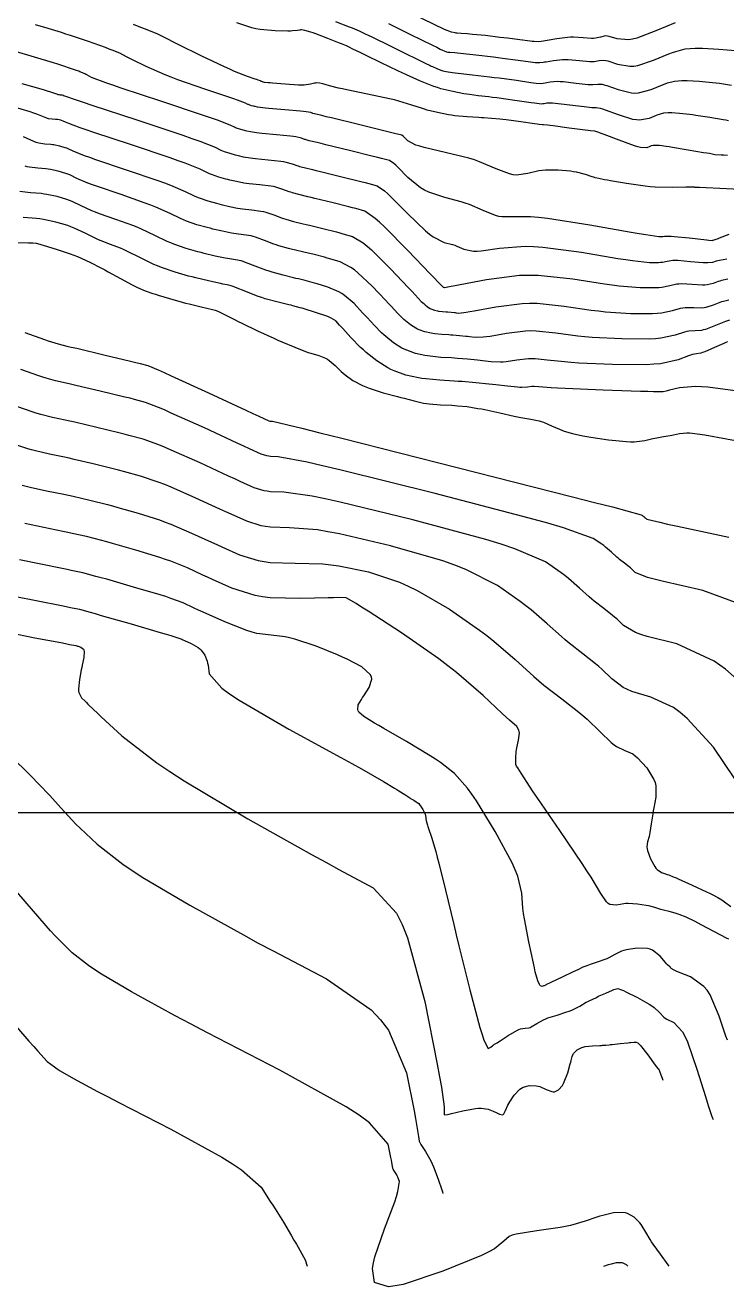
# Model space of a CAD drawing. Header units: metres. Extents: x 837117 to 838479, y 1189012 to 1191015.
# Drawn here: x 837543.1 to 837605, y 1189012.1 to 1189123.3 of the extents above; entities that cross this region are included whole.
import ezdxf

# ---------------------------------------------------------------- set-up
doc = ezdxf.new("R2010")
doc.units = ezdxf.units.M
doc.header["$LTSCALE"] = 0.3
for name, color, linetype in [('COTAS 10', 1, 'Continuous'), ('COTAS INT', 252, 'Continuous'), ('MARCO IMP', 130, 'Continuous')]:
    doc.layers.add(name, color=color, linetype=linetype)

msp = doc.modelspace()

# ---------------------------------------------------------------- linework, layer by layer
at = {"layer": 'COTAS 10'}
for points in [[(837605.16, 1189114.92), (837604.93, 1189114.96), (837604.67, 1189115), (837603.51, 1189115.2), (837602.28, 1189115.4), (837601.98, 1189115.44), (837601.7, 1189115.48), (837600.82, 1189115.57), (837600.14, 1189115.61), (837599.98, 1189115.61), (837599.84, 1189115.61), (837599.43, 1189115.58), (837599.04, 1189115.48), (837598.91, 1189115.43), (837598.76, 1189115.38), (837598.14, 1189115.12), (837597.3, 1189114.98), (837597.02, 1189115), (837596.72, 1189115.04), (837595.44, 1189115.43), (837594.29, 1189115.87), (837594.05, 1189115.95), (837593.86, 1189116.01), (837593.48, 1189116.07), (837593.09, 1189116.07), (837592.88, 1189116.08), (837592.64, 1189116.11), (837591.4, 1189116.26), (837590.13, 1189116.42), (837589.86, 1189116.44), (837589.63, 1189116.46), (837589.11, 1189116.46), (837588.87, 1189116.41), (837588.82, 1189116.4), (837588.77, 1189116.4), (837588.66, 1189116.38), (837588.25, 1189116.43), (837588.02, 1189116.46), (837587.73, 1189116.5), (837586.28, 1189116.71), (837584.7, 1189116.93), (837584.33, 1189116.98), (837584, 1189117.02), (837583.07, 1189117.13), (837582.29, 1189117.24), (837582.05, 1189117.27), (837581.8, 1189117.31), (837580.83, 1189117.49), (837579.77, 1189117.75), (837579.46, 1189117.85), (837579.15, 1189117.95), (837577.98, 1189118.41), (837576.72, 1189118.98), (837576.35, 1189119.16), (837575.96, 1189119.33), (837574.49, 1189120.04), (837573.18, 1189120.68), (837572.89, 1189120.82), (837572.64, 1189120.95), (837572.01, 1189121.25), (837571.68, 1189121.42), (837571.61, 1189121.45), (837571.56, 1189121.47), (837571.45, 1189121.52), (837571.01, 1189121.7), (837570.82, 1189121.78), (837569.8, 1189122.18), (837568.73, 1189122.6), (837568.49, 1189122.68), (837568.29, 1189122.75), (837567.77, 1189122.89), (837567.47, 1189122.93), (837567.39, 1189122.93), (837567.32, 1189122.92), (837567.1, 1189122.88), (837566.68, 1189122.84), (837566.48, 1189122.83), (837566.25, 1189122.83), (837565.14, 1189122.84), (837563.81, 1189122.97), (837563.44, 1189123.04), (837563.07, 1189123.12), (837561.75, 1189123.57)], [(837605.09, 1189100.94), (837604.53, 1189100.82), (837604.39, 1189100.78), (837604.25, 1189100.74), (837603.8, 1189100.57), (837603.27, 1189100.45), (837603.07, 1189100.43), (837602.86, 1189100.42), (837601.94, 1189100.48), (837601, 1189100.53), (837600.78, 1189100.52), (837600.58, 1189100.5), (837599.98, 1189100.36), (837599.28, 1189100.21), (837599.01, 1189100.19), (837598.71, 1189100.17), (837597.36, 1189100.18), (837595.5, 1189100.33), (837594.88, 1189100.41), (837594.21, 1189100.5), (837591.41, 1189100.94), (837588.36, 1189101.27), (837587.53, 1189101.28), (837586.71, 1189101.26), (837583.8, 1189100.9), (837581.48, 1189100.44), (837581.04, 1189100.36), (837580.68, 1189100.29), (837580.09, 1189100.19), (837580.06, 1189100.2), (837580.04, 1189100.21), (837580, 1189100.22), (837579.5, 1189100.72), (837579.19, 1189101.04), (837578.81, 1189101.43), (837576.85, 1189103.48), (837574.79, 1189105.56), (837574.35, 1189105.97), (837573.97, 1189106.31), (837573.05, 1189106.95), (837572.26, 1189107.17), (837571.97, 1189107.25), (837571.63, 1189107.33), (837570.14, 1189107.71), (837568.65, 1189108.07), (837568.32, 1189108.15), (837568.02, 1189108.22), (837567.23, 1189108.41), (837566.67, 1189108.56), (837566.52, 1189108.61), (837566.37, 1189108.66), (837565.83, 1189108.87), (837565.2, 1189109.07), (837564.98, 1189109.11), (837564.76, 1189109.16), (837563.8, 1189109.27), (837562.84, 1189109.37), (837562.61, 1189109.4), (837562.39, 1189109.43), (837561.72, 1189109.55), (837561.13, 1189109.69), (837560.96, 1189109.73), (837560.79, 1189109.78), (837560.17, 1189109.95), (837559.53, 1189110.17), (837559.35, 1189110.25), (837559.17, 1189110.32), (837558.52, 1189110.64), (837557.19, 1189111.18), (837556.59, 1189111.4), (837555.88, 1189111.65), (837552.46, 1189112.8), (837549.13, 1189113.9), (837548.47, 1189114.13), (837547.93, 1189114.31), (837546.92, 1189114.69), (837546.65, 1189114.81), (837546.58, 1189114.84), (837546.5, 1189114.87), (837546.22, 1189114.96), (837545.93, 1189115.02), (837545.84, 1189115.03), (837545.76, 1189115.04), (837545.45, 1189115.06), (837545.14, 1189115.1), (837545.06, 1189115.12), (837544.98, 1189115.15), (837544.7, 1189115.27), (837544.11, 1189115.5), (837543.83, 1189115.59), (837543.51, 1189115.7), (837541.92, 1189116.18)], [(837542.34, 1189104.19), (837543.38, 1189104.16), (837543.58, 1189104.16), (837543.75, 1189104.15), (837544.06, 1189104.12), (837544.38, 1189104.03), (837544.55, 1189103.98), (837544.76, 1189103.92), (837545.82, 1189103.6), (837547.06, 1189103.19), (837547.38, 1189103.06), (837547.7, 1189102.94), (837548.77, 1189102.45), (837549.8, 1189101.91), (837550.1, 1189101.76), (837550.4, 1189101.6), (837551.5, 1189101), (837552.51, 1189100.46), (837552.76, 1189100.33), (837552.98, 1189100.22), (837553.67, 1189099.93), (837554.35, 1189099.69), (837554.57, 1189099.61), (837554.82, 1189099.53), (837555.82, 1189099.23), (837556.93, 1189098.92), (837557.23, 1189098.84), (837557.54, 1189098.77), (837558.62, 1189098.52), (837559.61, 1189098.27), (837559.85, 1189098.2), (837560.08, 1189098.11), (837560.8, 1189097.78), (837561.61, 1189097.36), (837561.89, 1189097.21), (837562.21, 1189097.06), (837563.57, 1189096.4), (837565.02, 1189095.73), (837565.39, 1189095.57), (837565.74, 1189095.41), (837566.87, 1189094.94), (837567.83, 1189094.57), (837568.06, 1189094.49), (837568.29, 1189094.41), (837568.99, 1189094.2), (837569.59, 1189093.98), (837569.75, 1189093.89), (837569.9, 1189093.78), (837570.43, 1189093.32), (837570.98, 1189092.8), (837571.15, 1189092.66), (837571.32, 1189092.52), (837572.01, 1189092.02), (837572.86, 1189091.56), (837573.14, 1189091.44), (837573.44, 1189091.32), (837574.68, 1189090.93), (837575.94, 1189090.6), (837576.24, 1189090.52), (837576.53, 1189090.44), (837577.42, 1189090.2), (837578.24, 1189090.02), (837578.49, 1189089.98), (837578.74, 1189089.95), (837579.73, 1189089.87), (837580.73, 1189089.82), (837580.99, 1189089.8), (837581.24, 1189089.78), (837582.1, 1189089.7), (837583.04, 1189089.55), (837583.34, 1189089.5), (837583.66, 1189089.44), (837584.96, 1189089.15), (837586.24, 1189088.86), (837586.54, 1189088.79), (837586.83, 1189088.74), (837587.7, 1189088.6), (837588.43, 1189088.45), (837588.62, 1189088.39), (837588.82, 1189088.33), (837589.53, 1189088.02), (837590.24, 1189087.71), (837590.44, 1189087.63), (837590.64, 1189087.55), (837591.37, 1189087.32), (837592.31, 1189087.12), (837592.64, 1189087.06), (837593, 1189087), (837594.57, 1189086.77), (837596.14, 1189086.62), (837596.5, 1189086.6), (837596.83, 1189086.6), (837597.77, 1189086.71), (837598.47, 1189086.88), (837598.65, 1189086.92), (837598.83, 1189086.96), (837599.43, 1189087.06), (837599.99, 1189087.16), (837600.15, 1189087.19), (837600.3, 1189087.22), (837600.82, 1189087.33), (837601.48, 1189087.39), (837601.71, 1189087.38), (837601.96, 1189087.36), (837603.06, 1189087.22), (837604.98, 1189086.86), (837605.76, 1189086.71)], [(837542.81, 1189082.78), (837543.16, 1189082.68), (837543.53, 1189082.59), (837544.97, 1189082.27), (837546.48, 1189081.97), (837546.9, 1189081.88), (837547.31, 1189081.79), (837548.79, 1189081.45), (837550.33, 1189081.06), (837550.79, 1189080.94), (837551.26, 1189080.81), (837553.06, 1189080.31), (837554.92, 1189079.71), (837555.43, 1189079.52), (837555.94, 1189079.33), (837557.77, 1189078.55), (837559.52, 1189077.75), (837559.98, 1189077.54), (837560.43, 1189077.34), (837561.98, 1189076.64), (837563.64, 1189076.12), (837564.16, 1189076.03), (837564.71, 1189075.96), (837566.91, 1189075.9), (837569.34, 1189075.83), (837570.04, 1189075.75), (837570.75, 1189075.66), (837573.38, 1189075.13), (837576.11, 1189074.21), (837576.88, 1189073.87), (837577.66, 1189073.49), (837580.52, 1189071.82), (837583.18, 1189069.98), (837583.83, 1189069.5), (837584.44, 1189069.02), (837586.33, 1189067.39), (837587.96, 1189065.9), (837588.41, 1189065.51), (837588.85, 1189065.14), (837590.45, 1189063.91), (837591.93, 1189062.76), (837592.31, 1189062.44), (837592.67, 1189062.12), (837593.83, 1189061), (837594.8, 1189060.06), (837595.05, 1189059.87), (837595.28, 1189059.71), (837596.01, 1189059.38), (837596.71, 1189059.06), (837596.91, 1189058.91), (837597.12, 1189058.73), (837597.93, 1189057.85), (837598.57, 1189056.81), (837598.67, 1189056.53), (837598.75, 1189056.25), (837598.74, 1189055.25), (837598.55, 1189054.3), (837598.51, 1189054.04), (837598.46, 1189053.79), (837598.33, 1189052.9), (837598.21, 1189052.13), (837598.18, 1189051.95), (837598.14, 1189051.78), (837598, 1189051.32), (837597.95, 1189050.86), (837597.97, 1189050.7), (837598.01, 1189050.53), (837598.28, 1189049.81), (837598.65, 1189049.13), (837598.75, 1189048.99), (837598.86, 1189048.86), (837599.25, 1189048.59), (837599.59, 1189048.48), (837599.66, 1189048.45), (837599.73, 1189048.43), (837599.89, 1189048.39), (837600.27, 1189048.23), (837600.47, 1189048.15), (837600.71, 1189048.04), (837601.94, 1189047.48), (837603.2, 1189046.9), (837603.47, 1189046.77), (837603.7, 1189046.66), (837604.21, 1189046.41), (837604.56, 1189046.2), (837604.68, 1189046.11), (837604.81, 1189046.02), (837605.37, 1189045.59)], [(837542.05, 1189058.62), (837543.27, 1189057.42), (837544.61, 1189056.08), (837544.94, 1189055.73), (837545.25, 1189055.4), (837546.22, 1189054.32), (837547.23, 1189053.22), (837547.56, 1189052.87), (837547.92, 1189052.52), (837549.43, 1189051.09), (837551.69, 1189049.33), (837552.53, 1189048.77), (837553.46, 1189048.17), (837557.61, 1189045.71), (837562.34, 1189043.09), (837563.65, 1189042.38), (837564.96, 1189041.68), (837569.67, 1189039.22), (837573.62, 1189036.48), (837574.44, 1189035.61), (837575.15, 1189034.69), (837576.74, 1189030.93), (837577.4, 1189027.58), (837577.53, 1189026.91), (837577.62, 1189026.36), (837577.78, 1189025.31), (837577.86, 1189024.91), (837577.92, 1189024.77), (837578, 1189024.62), (837578.4, 1189023.98), (837578.88, 1189023.16), (837579.01, 1189022.91), (837579.13, 1189022.64), (837579.53, 1189021.55), (837579.84, 1189020.61), (837579.9, 1189020.43), (837579.95, 1189020.28)]]:
    msp.add_lwpolyline(points, dxfattribs=at)
at = {"layer": 'COTAS INT'}
for points in [[(837606.78, 1189108.84), (837604.99, 1189108.92), (837602.6, 1189109.03), (837602.17, 1189109.04), (837602.16, 1189109.05), (837602.15, 1189109.05), (837602.12, 1189109.05), (837601.81, 1189109.05), (837601.62, 1189109.05), (837601.39, 1189109.05), (837600.2, 1189109.03), (837598.69, 1189109.07), (837598.25, 1189109.1), (837597.81, 1189109.15), (837596.16, 1189109.38), (837594.75, 1189109.62), (837594.46, 1189109.68), (837594.22, 1189109.72), (837593.7, 1189109.82), (837593.38, 1189109.9), (837593.26, 1189109.94), (837593.12, 1189109.98), (837592.52, 1189110.18), (837591.73, 1189110.38), (837591.47, 1189110.43), (837591.21, 1189110.47), (837590.12, 1189110.57), (837588.99, 1189110.57), (837588.7, 1189110.54), (837588.41, 1189110.5), (837587.43, 1189110.26), (837586.44, 1189110.13), (837586.14, 1189110.16), (837585.83, 1189110.23), (837584.64, 1189110.69), (837583.19, 1189111.31), (837582.72, 1189111.47), (837582.22, 1189111.62), (837580.16, 1189112.12), (837578.28, 1189112.56), (837577.9, 1189112.67), (837577.57, 1189112.78), (837576.85, 1189113.16), (837576.56, 1189113.45), (837576.5, 1189113.51), (837576.45, 1189113.56), (837576.32, 1189113.65), (837575.68, 1189113.8), (837575.31, 1189113.9), (837574.85, 1189114.01), (837572.49, 1189114.59), (837570.11, 1189115.17), (837569.65, 1189115.28), (837569.27, 1189115.38), (837568.6, 1189115.54), (837568.48, 1189115.57), (837568.45, 1189115.58), (837568.42, 1189115.59), (837568.3, 1189115.64), (837567.87, 1189115.71), (837567.65, 1189115.73), (837567.37, 1189115.76), (837565.98, 1189115.88), (837564.58, 1189116.01), (837564.29, 1189116.03), (837564.06, 1189116.06), (837563.57, 1189116.12), (837563.38, 1189116.17), (837563.32, 1189116.18), (837563.26, 1189116.2), (837563.06, 1189116.25), (837562.85, 1189116.32), (837562.79, 1189116.35), (837562.73, 1189116.37), (837562.52, 1189116.48), (837561.83, 1189116.74), (837561.48, 1189116.86), (837561.05, 1189117.01), (837558.92, 1189117.72), (837556.55, 1189118.54), (837555.97, 1189118.76), (837555.43, 1189118.98), (837553.77, 1189119.71), (837552.54, 1189120.31), (837552.27, 1189120.45), (837552.03, 1189120.57), (837551.42, 1189120.87), (837550.75, 1189121.15), (837550.48, 1189121.25), (837550.16, 1189121.37), (837548.68, 1189121.9), (837547.07, 1189122.44), (837546.67, 1189122.57), (837546.29, 1189122.7), (837545.1, 1189123.07), (837543.98, 1189123.38)], [(837605.06, 1189111.86), (837604.75, 1189111.88), (837604.5, 1189111.89), (837603.96, 1189111.93), (837603.47, 1189112.02), (837603.23, 1189112.06), (837602.96, 1189112.1), (837601.59, 1189112.34), (837600.2, 1189112.57), (837599.91, 1189112.62), (837599.66, 1189112.66), (837599.07, 1189112.74), (837598.79, 1189112.75), (837598.72, 1189112.75), (837598.66, 1189112.75), (837598.49, 1189112.74), (837598.32, 1189112.7), (837598.26, 1189112.68), (837598.2, 1189112.65), (837597.94, 1189112.54), (837597.38, 1189112.56), (837597.14, 1189112.62), (837596.85, 1189112.7), (837595.49, 1189113.2), (837594.17, 1189113.71), (837593.92, 1189113.81), (837593.71, 1189113.88), (837593.36, 1189113.99), (837592.98, 1189114.02), (837592.76, 1189114.05), (837592.49, 1189114.08), (837591.09, 1189114.27), (837589.69, 1189114.46), (837589.41, 1189114.49), (837589.19, 1189114.52), (837588.82, 1189114.56), (837588.78, 1189114.55), (837588.77, 1189114.55), (837588.76, 1189114.55), (837588.74, 1189114.55), (837588.44, 1189114.59), (837588.26, 1189114.61), (837588.03, 1189114.65), (837586.83, 1189114.82), (837585.52, 1189115), (837585.23, 1189115.04), (837584.96, 1189115.07), (837584.23, 1189115.13), (837583.57, 1189115.17), (837583.34, 1189115.19), (837583.1, 1189115.2), (837582.08, 1189115.27), (837581, 1189115.37), (837580.71, 1189115.41), (837580.43, 1189115.45), (837579.47, 1189115.64), (837578.57, 1189115.87), (837578.32, 1189115.94), (837578.07, 1189116.02), (837577.19, 1189116.31), (837576.07, 1189116.66), (837575.66, 1189116.76), (837575.22, 1189116.86), (837573.3, 1189117.27), (837571.46, 1189117.64), (837571.07, 1189117.73), (837570.73, 1189117.8), (837569.95, 1189118.01), (837569.55, 1189118.13), (837569.45, 1189118.16), (837569.35, 1189118.19), (837569.07, 1189118.25), (837568.79, 1189118.26), (837568.71, 1189118.25), (837568.62, 1189118.24), (837568.27, 1189118.15), (837567.7, 1189118.07), (837567.47, 1189118.07), (837567.21, 1189118.07), (837566.03, 1189118.14), (837564.91, 1189118.24), (837564.69, 1189118.26), (837564.51, 1189118.28), (837564.19, 1189118.31), (837564.12, 1189118.32), (837564.11, 1189118.33), (837564.09, 1189118.33), (837564.02, 1189118.35), (837563.95, 1189118.38), (837563.92, 1189118.39), (837563.85, 1189118.43), (837563.63, 1189118.51), (837563.51, 1189118.55), (837563.38, 1189118.59), (837562.69, 1189118.82), (837561.55, 1189119.27), (837561.13, 1189119.46), (837560.67, 1189119.67), (837558.6, 1189120.66), (837556.57, 1189121.66), (837556.12, 1189121.88), (837555.73, 1189122.08), (837554.72, 1189122.58), (837553.61, 1189123.04), (837553.15, 1189123.22), (837552.63, 1189123.41)], [(837570.46, 1189123.69), (837571.68, 1189123.21), (837571.93, 1189123.11), (837572.13, 1189123.02), (837572.56, 1189122.85), (837573.09, 1189122.6), (837573.35, 1189122.47), (837573.68, 1189122.32), (837575.29, 1189121.53), (837576.95, 1189120.71), (837577.31, 1189120.53), (837577.62, 1189120.38), (837578.37, 1189120.01), (837578.81, 1189119.8), (837578.92, 1189119.75), (837579.03, 1189119.7), (837579.4, 1189119.53), (837579.75, 1189119.39), (837579.84, 1189119.36), (837579.93, 1189119.33), (837580.24, 1189119.26), (837580.78, 1189119.18), (837581.02, 1189119.15), (837581.28, 1189119.12), (837582.55, 1189118.98), (837584.06, 1189118.8), (837584.47, 1189118.75), (837584.9, 1189118.7), (837586.43, 1189118.49), (837587.7, 1189118.31), (837587.95, 1189118.28), (837588.17, 1189118.25), (837588.58, 1189118.22), (837588.79, 1189118.24), (837588.97, 1189118.27), (837589.41, 1189118.35), (837590.07, 1189118.4), (837590.31, 1189118.39), (837590.57, 1189118.38), (837591.71, 1189118.25), (837592.78, 1189118.13), (837593, 1189118.12), (837593.19, 1189118.11), (837593.61, 1189118.15), (837594.01, 1189118.14), (837594.19, 1189118.09), (837594.4, 1189118.03), (837595.4, 1189117.67), (837596.58, 1189117.39), (837596.9, 1189117.37), (837597.22, 1189117.39), (837598.34, 1189117.69), (837599.32, 1189118.1), (837599.55, 1189118.19), (837599.77, 1189118.26), (837600.38, 1189118.42), (837601.02, 1189118.47), (837601.25, 1189118.48), (837601.49, 1189118.47), (837602.56, 1189118.41), (837603.74, 1189118.3), (837604.05, 1189118.26), (837604.36, 1189118.23), (837605.43, 1189118.06)], [(837575.13, 1189123.49), (837577.1, 1189122.52), (837579.02, 1189121.58), (837579.4, 1189121.4), (837579.71, 1189121.25), (837580.26, 1189121), (837580.37, 1189120.98), (837580.41, 1189120.98), (837580.44, 1189120.97), (837580.57, 1189120.96), (837581, 1189120.93), (837581.22, 1189120.9), (837581.49, 1189120.88), (837582.84, 1189120.73), (837584.41, 1189120.55), (837584.82, 1189120.5), (837585.22, 1189120.45), (837586.59, 1189120.27), (837587.67, 1189120.12), (837587.89, 1189120.09), (837588.08, 1189120.07), (837588.49, 1189120.05), (837588.8, 1189120.09), (837588.92, 1189120.11), (837589.06, 1189120.13), (837589.7, 1189120.25), (837590.51, 1189120.33), (837590.76, 1189120.34), (837591.01, 1189120.33), (837592.01, 1189120.25), (837592.92, 1189120.16), (837593.12, 1189120.15), (837593.3, 1189120.15), (837593.73, 1189120.24), (837594.16, 1189120.27), (837594.33, 1189120.24), (837594.51, 1189120.2), (837595.36, 1189119.91), (837596.45, 1189119.73), (837596.79, 1189119.75), (837597.14, 1189119.8), (837598.54, 1189120.26), (837599.88, 1189120.83), (837600.2, 1189120.94), (837600.49, 1189121.04), (837601.33, 1189121.27), (837602.2, 1189121.33), (837602.51, 1189121.34), (837602.85, 1189121.33), (837604.31, 1189121.25), (837605.78, 1189121.12)], [(837600.45, 1189123.55), (837598.74, 1189122.84), (837597.06, 1189122.22), (837596.67, 1189122.12), (837596.32, 1189122.06), (837595.32, 1189122.15), (837594.63, 1189122.36), (837594.46, 1189122.38), (837594.31, 1189122.4), (837593.86, 1189122.31), (837593.4, 1189122.2), (837593.24, 1189122.19), (837593.07, 1189122.18), (837592.32, 1189122.24), (837591.46, 1189122.29), (837591.21, 1189122.29), (837590.95, 1189122.27), (837589.99, 1189122.15), (837589.15, 1189121.99), (837588.97, 1189121.96), (837588.81, 1189121.94), (837588.41, 1189121.88), (837588, 1189121.9), (837587.83, 1189121.91), (837587.64, 1189121.93), (837586.74, 1189122.05), (837585.64, 1189122.2), (837585.32, 1189122.24), (837584.98, 1189122.28), (837583.71, 1189122.43), (837582.57, 1189122.54), (837582.32, 1189122.57), (837582.1, 1189122.58), (837581.55, 1189122.62), (837581.2, 1189122.65), (837581.11, 1189122.66), (837581.02, 1189122.67), (837580.7, 1189122.73), (837580.08, 1189122.98), (837579.79, 1189123.11), (837579.46, 1189123.26), (837577.84, 1189124.05)], [(837605.19, 1189104.89), (837604.32, 1189104.55), (837604.16, 1189104.49), (837604.02, 1189104.44), (837603.78, 1189104.35), (837603.75, 1189104.35), (837603.74, 1189104.34), (837603.74, 1189104.34), (837603.73, 1189104.34), (837603.41, 1189104.37), (837603.21, 1189104.4), (837602.97, 1189104.42), (837601.67, 1189104.56), (837600.36, 1189104.69), (837600.1, 1189104.71), (837599.89, 1189104.72), (837599.5, 1189104.72), (837599.36, 1189104.69), (837599.31, 1189104.69), (837599.25, 1189104.69), (837598.99, 1189104.69), (837597.87, 1189104.85), (837597.28, 1189104.95), (837596.56, 1189105.07), (837592.92, 1189105.7), (837589.17, 1189106.29), (837588.37, 1189106.39), (837587.69, 1189106.46), (837586.1, 1189106.46), (837585.16, 1189106.44), (837584.88, 1189106.48), (837584.59, 1189106.55), (837583.5, 1189107), (837582.28, 1189107.53), (837581.92, 1189107.66), (837581.55, 1189107.78), (837580.11, 1189108.15), (837578.69, 1189108.61), (837578.33, 1189108.79), (837577.98, 1189109), (837576.85, 1189109.93), (837575.97, 1189110.82), (837575.78, 1189111), (837575.62, 1189111.14), (837575.23, 1189111.41), (837574.54, 1189111.59), (837574.19, 1189111.68), (837573.78, 1189111.78), (837571.71, 1189112.29), (837569.62, 1189112.8), (837569.21, 1189112.91), (837568.85, 1189112.99), (837568.14, 1189113.16), (837567.88, 1189113.24), (837567.81, 1189113.26), (837567.73, 1189113.28), (837567.48, 1189113.38), (837566.98, 1189113.49), (837566.76, 1189113.52), (837566.5, 1189113.56), (837565.26, 1189113.68), (837564, 1189113.79), (837563.73, 1189113.82), (837563.5, 1189113.85), (837562.95, 1189113.93), (837562.63, 1189114.01), (837562.53, 1189114.03), (837562.44, 1189114.06), (837562.1, 1189114.15), (837561.74, 1189114.27), (837561.64, 1189114.31), (837561.55, 1189114.36), (837561.18, 1189114.53), (837560.04, 1189114.97), (837559.44, 1189115.17), (837558.73, 1189115.42), (837555.15, 1189116.61), (837551.54, 1189117.81), (837550.81, 1189118.06), (837550.19, 1189118.28), (837548.94, 1189118.75), (837548.51, 1189118.97), (837548.42, 1189119.01), (837548.34, 1189119.05), (837548.13, 1189119.16), (837547.89, 1189119.25), (837547.8, 1189119.29), (837547.69, 1189119.33), (837547.18, 1189119.51), (837546.31, 1189119.8), (837545.97, 1189119.9), (837545.59, 1189120.02), (837543.9, 1189120.53), (837542.21, 1189121.02)], [(837542.79, 1189118.22), (837544.66, 1189117.67), (837545.03, 1189117.56), (837545.32, 1189117.47), (837545.84, 1189117.3), (837545.93, 1189117.26), (837545.96, 1189117.25), (837545.98, 1189117.24), (837546.08, 1189117.23), (837546.18, 1189117.22), (837546.24, 1189117.22), (837546.33, 1189117.2), (837546.42, 1189117.17), (837546.44, 1189117.16), (837546.47, 1189117.15), (837546.55, 1189117.11), (837547.58, 1189116.76), (837548.2, 1189116.55), (837548.96, 1189116.3), (837552.93, 1189114.99), (837556.98, 1189113.64), (837557.8, 1189113.36), (837558.48, 1189113.12), (837559.85, 1189112.58), (837560.36, 1189112.34), (837560.5, 1189112.28), (837560.64, 1189112.22), (837561.13, 1189112.05), (837561.62, 1189111.92), (837561.75, 1189111.88), (837561.88, 1189111.85), (837562.33, 1189111.74), (837562.95, 1189111.64), (837563.17, 1189111.61), (837563.42, 1189111.58), (837564.53, 1189111.48), (837565.63, 1189111.36), (837565.87, 1189111.32), (837566.09, 1189111.28), (837566.65, 1189111.13), (837567.05, 1189110.97), (837567.16, 1189110.94), (837567.28, 1189110.9), (837567.69, 1189110.79), (837568.44, 1189110.61), (837568.76, 1189110.53), (837569.14, 1189110.44), (837570.92, 1189110), (837572.71, 1189109.56), (837573.08, 1189109.46), (837573.4, 1189109.38), (837574.14, 1189109.18), (837574.79, 1189108.73), (837575.07, 1189108.49), (837575.38, 1189108.19), (837576.85, 1189106.71), (837578.4, 1189105.21), (837578.76, 1189104.92), (837579.09, 1189104.67), (837580.06, 1189104.18), (837580.8, 1189104), (837580.99, 1189103.94), (837581.17, 1189103.87), (837581.8, 1189103.59), (837582.64, 1189103.42), (837582.96, 1189103.42), (837583.32, 1189103.44), (837584.95, 1189103.68), (837587.2, 1189103.86), (837587.95, 1189103.83), (837588.76, 1189103.78), (837592.17, 1189103.32), (837595.38, 1189102.78), (837596.08, 1189102.68), (837596.69, 1189102.59), (837598.17, 1189102.43), (837598.98, 1189102.43), (837599.16, 1189102.44), (837599.32, 1189102.45), (837599.74, 1189102.54), (837600.23, 1189102.61), (837600.44, 1189102.61), (837600.68, 1189102.61), (837601.81, 1189102.52), (837602.92, 1189102.42), (837603.14, 1189102.41), (837603.34, 1189102.41), (837603.77, 1189102.46), (837604.08, 1189102.56), (837604.21, 1189102.59), (837604.35, 1189102.62), (837605.01, 1189102.75)], [(837542.9, 1189113.53), (837543.55, 1189113.24), (837544.02, 1189113.04), (837544.16, 1189113), (837544.29, 1189112.96), (837544.81, 1189112.9), (837545.33, 1189112.86), (837545.48, 1189112.84), (837545.62, 1189112.82), (837546.11, 1189112.72), (837546.58, 1189112.57), (837546.71, 1189112.53), (837546.84, 1189112.48), (837547.28, 1189112.27), (837548.27, 1189111.87), (837548.74, 1189111.7), (837549.29, 1189111.51), (837552, 1189110.6), (837554.78, 1189109.66), (837555.38, 1189109.44), (837555.91, 1189109.24), (837557.19, 1189108.69), (837557.99, 1189108.3), (837558.21, 1189108.21), (837558.43, 1189108.12), (837559.21, 1189107.85), (837559.97, 1189107.64), (837560.17, 1189107.58), (837560.38, 1189107.53), (837561.1, 1189107.36), (837561.83, 1189107.22), (837562.05, 1189107.19), (837562.26, 1189107.16), (837563.08, 1189107.07), (837563.89, 1189106.96), (837564.1, 1189106.91), (837564.31, 1189106.86), (837565.01, 1189106.61), (837565.69, 1189106.35), (837565.88, 1189106.29), (837566.07, 1189106.23), (837566.77, 1189106.04), (837567.6, 1189105.84), (837567.87, 1189105.77), (837568.16, 1189105.7), (837569.36, 1189105.41), (837570.56, 1189105.11), (837570.85, 1189105.03), (837571.12, 1189104.96), (837571.96, 1189104.72), (837572.91, 1189104.15), (837573.26, 1189103.86), (837573.64, 1189103.52), (837575.33, 1189101.85), (837576.92, 1189100.19), (837577.24, 1189099.85), (837577.51, 1189099.56), (837578.04, 1189098.99), (837578.25, 1189098.79), (837578.31, 1189098.73), (837578.37, 1189098.68), (837578.59, 1189098.5), (837578.82, 1189098.35), (837578.89, 1189098.32), (837578.96, 1189098.29), (837579.2, 1189098.2), (837579.47, 1189098.14), (837579.55, 1189098.13), (837579.62, 1189098.12), (837579.92, 1189098.09), (837580.23, 1189098.07), (837580.39, 1189098.06), (837580.68, 1189098.04), (837580.96, 1189098.01), (837581.03, 1189098), (837581.11, 1189097.99), (837581.36, 1189097.96), (837582, 1189098.03), (837582.32, 1189098.08), (837582.71, 1189098.15), (837584.61, 1189098.52), (837586.95, 1189098.81), (837587.6, 1189098.83), (837588.26, 1189098.82), (837590.66, 1189098.57), (837593.04, 1189098.21), (837593.68, 1189098.14), (837594.31, 1189098.07), (837596.54, 1189097.93), (837598.44, 1189097.92), (837598.86, 1189097.94), (837599.23, 1189097.97), (837600.22, 1189098.18), (837600.92, 1189098.39), (837601.13, 1189098.43), (837601.33, 1189098.45), (837602.08, 1189098.44), (837602.81, 1189098.43), (837603, 1189098.45), (837603.19, 1189098.48), (837603.84, 1189098.69), (837604.42, 1189098.92), (837604.56, 1189098.97), (837604.71, 1189099.02), (837605.17, 1189099.13)], [(837605.25, 1189097.32), (837604.88, 1189097.22), (837604.74, 1189097.16), (837604.58, 1189097.1), (837603.87, 1189096.8), (837603.12, 1189096.51), (837602.93, 1189096.47), (837602.76, 1189096.43), (837602.21, 1189096.4), (837601.65, 1189096.37), (837601.47, 1189096.33), (837601.27, 1189096.28), (837600.46, 1189096), (837599.19, 1189095.73), (837598.71, 1189095.69), (837598.17, 1189095.66), (837595.73, 1189095.67), (837593.12, 1189095.81), (837592.48, 1189095.87), (837591.86, 1189095.93), (837589.91, 1189096.19), (837588.18, 1189096.37), (837587.7, 1189096.38), (837587.23, 1189096.36), (837585.55, 1189096.15), (837584.11, 1189095.9), (837583.8, 1189095.85), (837583.51, 1189095.82), (837582.79, 1189095.81), (837582.28, 1189095.87), (837582.13, 1189095.89), (837581.98, 1189095.9), (837581.41, 1189095.96), (837580.81, 1189096.01), (837580.64, 1189096.02), (837580.47, 1189096.03), (837579.84, 1189096.07), (837579.23, 1189096.13), (837579.06, 1189096.15), (837578.91, 1189096.18), (837578.36, 1189096.3), (837577.85, 1189096.48), (837577.71, 1189096.54), (837577.57, 1189096.61), (837577.1, 1189096.92), (837576.64, 1189097.28), (837576.51, 1189097.39), (837576.39, 1189097.5), (837575.97, 1189097.93), (837575.38, 1189098.57), (837575.15, 1189098.81), (837574.89, 1189099.09), (837573.71, 1189100.32), (837572.45, 1189101.52), (837572.14, 1189101.77), (837571.83, 1189101.99), (837570.87, 1189102.49), (837569.98, 1189102.75), (837569.74, 1189102.81), (837569.49, 1189102.88), (837568.58, 1189103.11), (837567.67, 1189103.33), (837567.43, 1189103.4), (837567.18, 1189103.45), (837566.32, 1189103.66), (837565.47, 1189103.89), (837565.24, 1189103.97), (837565.01, 1189104.04), (837564.19, 1189104.36), (837563.41, 1189104.65), (837563.21, 1189104.71), (837563.02, 1189104.76), (837562.35, 1189104.86), (837561.69, 1189104.94), (837561.49, 1189104.98), (837561.28, 1189105.01), (837560.48, 1189105.17), (837559.63, 1189105.37), (837559.39, 1189105.44), (837559.14, 1189105.5), (837558.24, 1189105.75), (837557.32, 1189106.07), (837557.06, 1189106.18), (837556.8, 1189106.29), (837555.86, 1189106.74), (837554.62, 1189107.3), (837554.17, 1189107.48), (837553.68, 1189107.66), (837551.54, 1189108.41), (837549.46, 1189109.11), (837549.01, 1189109.28), (837548.62, 1189109.43), (837547.65, 1189109.84), (837547.02, 1189110.14), (837546.84, 1189110.21), (837546.67, 1189110.27), (837546, 1189110.48), (837545.31, 1189110.62), (837545.11, 1189110.65), (837544.91, 1189110.67), (837544.18, 1189110.73), (837543.45, 1189110.82), (837543.26, 1189110.87), (837543.07, 1189110.93)], [(837605.06, 1189095.41), (837604.92, 1189095.35), (837604.75, 1189095.28), (837603.91, 1189094.91), (837603.05, 1189094.55), (837602.86, 1189094.48), (837602.71, 1189094.43), (837602.34, 1189094.36), (837601.97, 1189094.29), (837601.81, 1189094.24), (837601.62, 1189094.17), (837600.7, 1189093.82), (837599.15, 1189093.49), (837598.56, 1189093.44), (837597.9, 1189093.4), (837594.91, 1189093.42), (837591.94, 1189093.55), (837591.27, 1189093.6), (837590.69, 1189093.64), (837589.15, 1189093.81), (837588.09, 1189093.93), (837587.8, 1189093.93), (837587.51, 1189093.92), (837586.48, 1189093.79), (837585.52, 1189093.65), (837585.27, 1189093.63), (837585.03, 1189093.62), (837584.22, 1189093.65), (837583.45, 1189093.74), (837583.22, 1189093.77), (837582.99, 1189093.79), (837582.13, 1189093.88), (837581.23, 1189093.96), (837580.97, 1189093.98), (837580.71, 1189094), (837579.76, 1189094.05), (837578.83, 1189094.14), (837578.58, 1189094.17), (837578.34, 1189094.21), (837577.52, 1189094.39), (837576.75, 1189094.67), (837576.54, 1189094.76), (837576.33, 1189094.87), (837575.6, 1189095.33), (837574.91, 1189095.88), (837574.72, 1189096.05), (837574.54, 1189096.22), (837573.9, 1189096.86), (837573.25, 1189097.57), (837573.06, 1189097.78), (837572.86, 1189097.99), (837572.1, 1189098.79), (837571.27, 1189099.52), (837571.02, 1189099.69), (837570.76, 1189099.84), (837569.78, 1189100.25), (837568.84, 1189100.53), (837568.62, 1189100.6), (837568.42, 1189100.66), (837567.8, 1189100.82), (837567.19, 1189100.97), (837566.98, 1189101.02), (837566.77, 1189101.07), (837565.86, 1189101.29), (837564.87, 1189101.56), (837564.6, 1189101.64), (837564.33, 1189101.73), (837563.37, 1189102.1), (837562.52, 1189102.43), (837562.33, 1189102.5), (837562.15, 1189102.55), (837561.63, 1189102.66), (837561.11, 1189102.73), (837560.92, 1189102.76), (837560.72, 1189102.8), (837559.86, 1189102.98), (837558.88, 1189103.22), (837558.6, 1189103.29), (837558.32, 1189103.36), (837557.28, 1189103.66), (837556.21, 1189104.02), (837555.92, 1189104.14), (837555.62, 1189104.27), (837554.53, 1189104.79), (837553.33, 1189105.36), (837552.96, 1189105.52), (837552.58, 1189105.67), (837551.07, 1189106.21), (837549.63, 1189106.72), (837549.28, 1189106.85), (837548.96, 1189106.98), (837548.01, 1189107.42), (837547.21, 1189107.8), (837546.98, 1189107.89), (837546.75, 1189107.98), (837545.89, 1189108.23), (837545, 1189108.42), (837544.74, 1189108.46), (837544.49, 1189108.49), (837543.54, 1189108.56), (837542.6, 1189108.68)], [(837605.75, 1189091.09), (837603.32, 1189091.42), (837602.76, 1189091.45), (837602.25, 1189091.47), (837600.84, 1189091.36), (837599.95, 1189091.15), (837599.78, 1189091.11), (837599.64, 1189091.07), (837599.38, 1189091), (837598.53, 1189091.01), (837598.02, 1189091.03), (837597.39, 1189091.05), (837594.1, 1189091.16), (837590.75, 1189091.29), (837590.07, 1189091.33), (837589.51, 1189091.35), (837588.4, 1189091.44), (837588.01, 1189091.48), (837587.9, 1189091.48), (837587.8, 1189091.48), (837587.42, 1189091.43), (837586.92, 1189091.39), (837586.74, 1189091.4), (837586.54, 1189091.41), (837585.66, 1189091.5), (837584.62, 1189091.62), (837584.32, 1189091.65), (837584.01, 1189091.69), (837582.85, 1189091.8), (837581.64, 1189091.91), (837581.3, 1189091.93), (837580.95, 1189091.96), (837579.68, 1189092.03), (837578.43, 1189092.14), (837578.1, 1189092.19), (837577.78, 1189092.24), (837576.68, 1189092.49), (837575.64, 1189092.86), (837575.36, 1189092.99), (837575.08, 1189093.13), (837574.11, 1189093.75), (837573.18, 1189094.49), (837572.93, 1189094.71), (837572.68, 1189094.93), (837571.83, 1189095.8), (837571.12, 1189096.58), (837570.97, 1189096.75), (837570.83, 1189096.89), (837570.49, 1189097.26), (837570.08, 1189097.52), (837569.9, 1189097.6), (837569.69, 1189097.68), (837568.69, 1189098.02), (837567.71, 1189098.32), (837567.51, 1189098.38), (837567.34, 1189098.43), (837567.02, 1189098.52), (837566.7, 1189098.6), (837566.54, 1189098.64), (837566.35, 1189098.69), (837565.4, 1189098.91), (837564.27, 1189099.22), (837563.95, 1189099.32), (837563.65, 1189099.42), (837562.55, 1189099.85), (837561.63, 1189100.22), (837561.44, 1189100.29), (837561.27, 1189100.35), (837560.9, 1189100.46), (837560.53, 1189100.52), (837560.36, 1189100.55), (837560.17, 1189100.59), (837559.25, 1189100.79), (837558.13, 1189101.06), (837557.81, 1189101.14), (837557.49, 1189101.22), (837556.32, 1189101.56), (837555.11, 1189101.97), (837554.77, 1189102.11), (837554.43, 1189102.25), (837553.19, 1189102.85), (837552.04, 1189103.43), (837551.75, 1189103.56), (837551.48, 1189103.68), (837550.61, 1189104.01), (837549.79, 1189104.32), (837549.55, 1189104.42), (837549.31, 1189104.53), (837548.38, 1189105), (837547.39, 1189105.46), (837547.11, 1189105.57), (837546.83, 1189105.68), (837545.78, 1189105.99), (837544.69, 1189106.22), (837544.38, 1189106.26), (837544.07, 1189106.3), (837542.91, 1189106.39)], [(837543.05, 1189096.24), (837544.77, 1189095.63), (837545.11, 1189095.51), (837545.41, 1189095.41), (837546, 1189095.23), (837546.76, 1189095.05), (837547.15, 1189094.96), (837547.63, 1189094.85), (837550.01, 1189094.28), (837552.38, 1189093.71), (837552.84, 1189093.6), (837553.22, 1189093.51), (837553.9, 1189093.34), (837554.81, 1189092.94), (837555.33, 1189092.71), (837555.97, 1189092.42), (837559.26, 1189090.91), (837562.55, 1189089.39), (837563.18, 1189089.1), (837563.7, 1189088.86), (837564.57, 1189088.46), (837564.68, 1189088.43), (837564.72, 1189088.42), (837564.76, 1189088.42), (837564.91, 1189088.41), (837567.5, 1189087.79), (837569.08, 1189087.4), (837571.04, 1189086.91), (837581.21, 1189084.34), (837591.38, 1189081.75), (837593.32, 1189081.25), (837594.9, 1189080.85), (837597.45, 1189080.17), (837597.55, 1189080.1), (837597.58, 1189080.08), (837597.6, 1189080.06), (837597.67, 1189080), (837597.73, 1189079.95), (837597.75, 1189079.93), (837597.77, 1189079.92), (837597.82, 1189079.87), (837597.88, 1189079.83), (837597.89, 1189079.82), (837597.91, 1189079.8), (837597.95, 1189079.76), (837599.08, 1189079.5), (837599.78, 1189079.34), (837600.65, 1189079.15), (837605.17, 1189078.18)], [(837606.99, 1189071.99), (837602.88, 1189073.48), (837599.3, 1189074.29), (837598.6, 1189074.47), (837598.01, 1189074.64), (837596.92, 1189075.07), (837596.6, 1189075.39), (837596.5, 1189075.47), (837596.39, 1189075.56), (837595.98, 1189075.88), (837595.54, 1189076.22), (837595.41, 1189076.33), (837595.29, 1189076.43), (837594.83, 1189076.85), (837594.31, 1189077.3), (837594.14, 1189077.44), (837593.96, 1189077.57), (837593.22, 1189078.08), (837590.59, 1189079.01), (837589.21, 1189079.41), (837587.56, 1189079.87), (837579.25, 1189082.04), (837570.97, 1189084.1), (837569.32, 1189084.49), (837567.96, 1189084.8), (837565.41, 1189085.28), (837564.74, 1189085.3), (837564.58, 1189085.32), (837564.42, 1189085.35), (837563.92, 1189085.51), (837562.88, 1189085.98), (837562.38, 1189086.21), (837561.79, 1189086.48), (837558.89, 1189087.82), (837555.96, 1189089.14), (837555.36, 1189089.41), (837554.84, 1189089.64), (837553.69, 1189090.08), (837552.73, 1189090.34), (837552.33, 1189090.44), (837551.87, 1189090.55), (837549.71, 1189091.07), (837547.55, 1189091.58), (837547.09, 1189091.69), (837546.69, 1189091.78), (837545.74, 1189091.99), (837544.94, 1189092.2), (837544.63, 1189092.3), (837544.28, 1189092.42), (837542.69, 1189092.97)], [(837605.88, 1189065.67), (837604.88, 1189066.53), (837603.9, 1189067.26), (837600.59, 1189068.78), (837597.96, 1189069.43), (837597.41, 1189069.61), (837596.94, 1189069.78), (837595.89, 1189070.38), (837595.29, 1189070.97), (837595.1, 1189071.13), (837594.91, 1189071.29), (837594.14, 1189071.89), (837593.31, 1189072.53), (837593.08, 1189072.72), (837592.85, 1189072.92), (837592, 1189073.69), (837591.02, 1189074.54), (837590.7, 1189074.79), (837590.37, 1189075.04), (837588.99, 1189076), (837586.28, 1189077.17), (837585.1, 1189077.56), (837583.74, 1189077.98), (837577.29, 1189079.73), (837570.89, 1189081.28), (837569.56, 1189081.58), (837568.42, 1189081.81), (837565.91, 1189082.15), (837564.73, 1189082.19), (837564.44, 1189082.23), (837564.16, 1189082.27), (837563.28, 1189082.55), (837562.06, 1189083.1), (837561.58, 1189083.32), (837561.03, 1189083.57), (837558.52, 1189084.73), (837555.96, 1189085.87), (837555.38, 1189086.12), (837554.86, 1189086.33), (837553.48, 1189086.82), (837552.24, 1189087.16), (837551.82, 1189087.27), (837551.35, 1189087.39), (837549.4, 1189087.86), (837547.47, 1189088.32), (837547.03, 1189088.42), (837546.62, 1189088.51), (837545.49, 1189088.75), (837544.47, 1189089), (837544.14, 1189089.1), (837543.79, 1189089.21), (837542.34, 1189089.7)], [(837605.72, 1189056.87), (837603.83, 1189059.67), (837601.5, 1189062.2), (837600.89, 1189062.72), (837600.3, 1189063.16), (837598.3, 1189064.08), (837596.62, 1189064.57), (837596.23, 1189064.74), (837595.87, 1189064.92), (837594.86, 1189065.69), (837593.98, 1189066.54), (837593.7, 1189066.78), (837593.42, 1189067.02), (837592.29, 1189067.9), (837591.08, 1189068.84), (837590.74, 1189069.12), (837590.4, 1189069.41), (837589.16, 1189070.54), (837587.73, 1189071.78), (837587.26, 1189072.14), (837586.77, 1189072.51), (837584.75, 1189073.91), (837581.97, 1189075.33), (837580.99, 1189075.71), (837579.93, 1189076.09), (837575.33, 1189077.43), (837570.82, 1189078.47), (837569.8, 1189078.67), (837568.89, 1189078.82), (837566.41, 1189079.02), (837564.72, 1189079.07), (837564.3, 1189079.13), (837563.9, 1189079.2), (837562.63, 1189079.59), (837561.25, 1189080.22), (837560.78, 1189080.43), (837560.27, 1189080.66), (837558.14, 1189081.64), (837555.95, 1189082.6), (837555.41, 1189082.82), (837554.89, 1189083.02), (837553.27, 1189083.57), (837551.75, 1189083.99), (837551.3, 1189084.1), (837550.84, 1189084.22), (837549.09, 1189084.66), (837547.39, 1189085.05), (837546.96, 1189085.15), (837546.55, 1189085.24), (837545.23, 1189085.51), (837544, 1189085.79), (837543.65, 1189085.89), (837543.3, 1189085.99), (837541.98, 1189086.43)], [(837605.19, 1189042.71), (837604.98, 1189042.81), (837603.93, 1189043.38), (837602.75, 1189043.99), (837602.47, 1189044.14), (837602.21, 1189044.27), (837601.42, 1189044.65), (837600.79, 1189044.91), (837600.62, 1189044.97), (837600.46, 1189045.02), (837599.92, 1189045.17), (837599.43, 1189045.27), (837599.3, 1189045.31), (837599.17, 1189045.34), (837598.74, 1189045.48), (837598.24, 1189045.62), (837598.08, 1189045.66), (837597.89, 1189045.69), (837597.11, 1189045.81), (837596.3, 1189045.86), (837596.1, 1189045.86), (837595.9, 1189045.85), (837595.26, 1189045.73), (837594.69, 1189045.79), (837594.54, 1189045.88), (837594.39, 1189046.01), (837593.88, 1189046.75), (837593.02, 1189048.2), (837592.66, 1189048.76), (837592.24, 1189049.4), (837590.26, 1189052.32), (837588.32, 1189055.14), (837587.92, 1189055.72), (837587.59, 1189056.22), (837586.91, 1189057.27), (837586.66, 1189057.68), (837586.61, 1189057.76), (837586.56, 1189057.83), (837586.45, 1189057.98), (837586.39, 1189058.13), (837586.38, 1189058.21), (837586.38, 1189058.29), (837586.38, 1189058.71), (837586.42, 1189059.25), (837586.45, 1189059.42), (837586.48, 1189059.59), (837586.62, 1189060.28), (837586.7, 1189060.9), (837586.69, 1189061.04), (837586.66, 1189061.16), (837586.46, 1189061.48), (837585.83, 1189062.03), (837585.54, 1189062.3), (837585.19, 1189062.62), (837583.49, 1189064.23), (837581.15, 1189066.26), (837580.39, 1189066.85), (837579.58, 1189067.46), (837576.29, 1189069.74), (837573.35, 1189071.65), (837572.77, 1189072.02), (837572.29, 1189072.32), (837571.42, 1189072.83), (837570.67, 1189072.85), (837570.28, 1189072.84), (837569.81, 1189072.84), (837567.41, 1189072.77), (837564.7, 1189072.84), (837564.02, 1189072.93), (837563.38, 1189073.04), (837561.33, 1189073.68), (837559.61, 1189074.46), (837559.18, 1189074.65), (837558.76, 1189074.84), (837557.39, 1189075.47), (837555.94, 1189076.06), (837555.46, 1189076.23), (837554.95, 1189076.4), (837552.85, 1189077.05), (837550.77, 1189077.64), (837550.28, 1189077.77), (837549.83, 1189077.9), (837548.48, 1189078.24), (837547.23, 1189078.52), (837546.83, 1189078.61), (837546.41, 1189078.7), (837544.71, 1189079.03), (837543.06, 1189079.38)], [(837605.06, 1189033.81), (837604.92, 1189034.16), (837604.32, 1189035.94), (837603.53, 1189037.81), (837603.27, 1189038.21), (837602.98, 1189038.56), (837601.8, 1189039.4), (837600.73, 1189039.82), (837600.53, 1189039.91), (837600.37, 1189039.98), (837600.1, 1189040.13), (837600.07, 1189040.19), (837600.06, 1189040.21), (837600.04, 1189040.23), (837599.96, 1189040.29), (837599.77, 1189040.47), (837599.69, 1189040.56), (837599.58, 1189040.67), (837599.11, 1189041.23), (837598.45, 1189041.75), (837598.24, 1189041.84), (837598.01, 1189041.91), (837597.07, 1189041.94), (837596.14, 1189041.78), (837595.92, 1189041.72), (837595.72, 1189041.66), (837595.12, 1189041.37), (837594.58, 1189041.07), (837594.41, 1189040.99), (837594.24, 1189040.92), (837593.57, 1189040.68), (837592.94, 1189040.48), (837592.79, 1189040.43), (837592.66, 1189040.38), (837592.3, 1189040.24), (837591.85, 1189040.03), (837591.66, 1189039.94), (837591.45, 1189039.84), (837590.47, 1189039.38), (837589.53, 1189038.93), (837589.35, 1189038.84), (837589.2, 1189038.77), (837588.94, 1189038.64), (837588.88, 1189038.61), (837588.85, 1189038.61), (837588.82, 1189038.6), (837588.7, 1189038.56), (837588.55, 1189038.61), (837588.5, 1189038.66), (837588.46, 1189038.72), (837588.31, 1189039.06), (837588.1, 1189039.85), (837588.02, 1189040.2), (837587.93, 1189040.6), (837587.52, 1189042.5), (837587.15, 1189044.52), (837587.07, 1189045), (837587.01, 1189045.45), (837586.92, 1189046.78), (837586.55, 1189048.29), (837586.33, 1189048.85), (837586.05, 1189049.47), (837584.57, 1189052.22), (837582.91, 1189054.92), (837582.51, 1189055.51), (837582.13, 1189056.03), (837580.98, 1189057.34), (837579.73, 1189058.3), (837579.29, 1189058.6), (837578.81, 1189058.91), (837576.73, 1189060.15), (837574.72, 1189061.3), (837574.29, 1189061.56), (837573.91, 1189061.78), (837572.97, 1189062.37), (837572.53, 1189062.76), (837572.47, 1189062.88), (837572.43, 1189062.99), (837572.48, 1189063.39), (837572.75, 1189063.87), (837572.85, 1189064.03), (837572.96, 1189064.2), (837573.45, 1189064.91), (837573.68, 1189065.67), (837573.63, 1189065.87), (837573.53, 1189066.06), (837572.78, 1189066.74), (837571.51, 1189067.42), (837571.09, 1189067.61), (837570.63, 1189067.81), (837568.75, 1189068.57), (837566.87, 1189069.2), (837566.42, 1189069.31), (837566.01, 1189069.4), (837564.78, 1189069.53), (837563.53, 1189069.69), (837563.1, 1189069.81), (837562.64, 1189069.95), (837560.69, 1189070.73), (837558.8, 1189071.57), (837558.38, 1189071.76), (837558, 1189071.93), (837557.02, 1189072.38), (837555.93, 1189072.79), (837555.48, 1189072.94), (837554.98, 1189073.09), (837552.63, 1189073.79), (837550.28, 1189074.47), (837549.77, 1189074.61), (837549.32, 1189074.73), (837548.18, 1189075.03), (837547.15, 1189075.26), (837546.77, 1189075.34), (837546.34, 1189075.42), (837544.46, 1189075.8), (837542.59, 1189076.18)], [(837542.12, 1189072.97), (837544.2, 1189072.56), (837546.27, 1189072.15), (837546.7, 1189072.07), (837547.07, 1189071.99), (837547.87, 1189071.82), (837548.81, 1189071.57), (837549.26, 1189071.44), (837549.79, 1189071.29), (837552.42, 1189070.54), (837555, 1189069.79), (837555.51, 1189069.64), (837555.92, 1189069.52), (837556.65, 1189069.29), (837556.89, 1189069.18), (837557, 1189069.13), (837557.13, 1189069.07), (837557.73, 1189068.8), (837558.35, 1189068.45), (837558.49, 1189068.34), (837558.62, 1189068.23), (837558.94, 1189067.79), (837559.14, 1189067.24), (837559.18, 1189067.07), (837559.22, 1189066.88), (837559.31, 1189066.12), (837560.43, 1189064.87), (837561.11, 1189064.37), (837561.95, 1189063.81), (837566.34, 1189061.26), (837570.94, 1189058.74), (837571.91, 1189058.21), (837572.75, 1189057.74), (837574.71, 1189056.63), (837575.66, 1189056.05), (837575.88, 1189055.92), (837576.07, 1189055.8), (837576.58, 1189055.47), (837576.93, 1189055.24), (837577.02, 1189055.19), (837577.1, 1189055.14), (837577.37, 1189054.98), (837577.58, 1189054.85), (837577.63, 1189054.81), (837577.68, 1189054.78), (837577.81, 1189054.69), (837577.92, 1189054.55), (837577.96, 1189054.5), (837578, 1189054.44), (837578.18, 1189054.16), (837578.33, 1189053.87), (837578.36, 1189053.81), (837578.38, 1189053.75), (837578.42, 1189053.6), (837578.43, 1189053.46), (837578.43, 1189053.41), (837578.44, 1189053.36), (837578.48, 1189053.15), (837578.58, 1189052.79), (837578.62, 1189052.65), (837578.68, 1189052.48), (837578.94, 1189051.71), (837579.32, 1189050.45), (837579.44, 1189049.97), (837579.58, 1189049.44), (837580.17, 1189047.05), (837580.9, 1189044.03), (837581.12, 1189043.1), (837581.36, 1189042.12), (837582.33, 1189038.25), (837583.21, 1189034.93), (837583.4, 1189034.3), (837583.56, 1189033.8), (837583.94, 1189033.07), (837584.13, 1189033.17), (837584.18, 1189033.19), (837584.21, 1189033.22), (837584.32, 1189033.31), (837584.39, 1189033.38), (837584.41, 1189033.4), (837584.43, 1189033.41), (837584.51, 1189033.45), (837584.74, 1189033.59), (837584.86, 1189033.66), (837585.01, 1189033.75), (837585.72, 1189034.22), (837586.48, 1189034.67), (837586.65, 1189034.75), (837586.8, 1189034.81), (837587.2, 1189034.88), (837587.53, 1189034.9), (837587.64, 1189034.94), (837587.75, 1189034.99), (837588.23, 1189035.27), (837588.83, 1189035.6), (837589.02, 1189035.69), (837589.22, 1189035.77), (837590.04, 1189036.03), (837590.89, 1189036.3), (837591.1, 1189036.38), (837591.32, 1189036.47), (837592.03, 1189036.82), (837592.6, 1189037.15), (837592.73, 1189037.22), (837592.85, 1189037.28), (837593.17, 1189037.44), (837593.49, 1189037.59), (837593.61, 1189037.65), (837593.74, 1189037.71), (837594.34, 1189037.97), (837594.92, 1189038.22), (837595.04, 1189038.27), (837595.14, 1189038.31), (837595.38, 1189038.38), (837595.72, 1189038.26), (837595.89, 1189038.19), (837596.09, 1189038.09), (837597.11, 1189037.58), (837598.16, 1189036.99), (837598.38, 1189036.84), (837598.58, 1189036.7), (837599.06, 1189036.24), (837599.44, 1189035.85), (837599.57, 1189035.75), (837599.72, 1189035.66), (837600.34, 1189035.36), (837601.08, 1189034.56), (837601.3, 1189034.16), (837601.52, 1189033.67), (837602.37, 1189031.24), (837603.11, 1189028.83), (837603.26, 1189028.34), (837603.38, 1189027.95), (837603.64, 1189027.18), (837603.74, 1189026.94), (837603.78, 1189026.87), (837603.81, 1189026.8)], [(837541.66, 1189069.77), (837543.94, 1189069.32), (837546.21, 1189068.88), (837546.64, 1189068.8), (837546.99, 1189068.73), (837547.56, 1189068.62), (837547.65, 1189068.59), (837547.69, 1189068.58), (837547.74, 1189068.57), (837547.99, 1189068.49), (837548.22, 1189068.3), (837548.25, 1189068.21), (837548.28, 1189068.1), (837548.24, 1189067.58), (837548.11, 1189066.9), (837548.07, 1189066.69), (837548.03, 1189066.47), (837547.86, 1189065.62), (837547.77, 1189064.82), (837547.79, 1189064.64), (837547.82, 1189064.48), (837548.06, 1189064.02), (837548.36, 1189063.73), (837548.43, 1189063.66), (837548.48, 1189063.6), (837548.62, 1189063.45), (837549.14, 1189062.96), (837549.43, 1189062.69), (837549.79, 1189062.35), (837551.62, 1189060.66), (837554.7, 1189058.27), (837555.84, 1189057.51), (837557.11, 1189056.69), (837562.74, 1189053.35), (837568.36, 1189050.2), (837569.62, 1189049.51), (837570.75, 1189048.88), (837573.79, 1189047.26), (837575.84, 1189045.03), (837576.34, 1189044.03), (837576.83, 1189042.85), (837578.35, 1189037.21), (837579.45, 1189031.69), (837579.65, 1189030.59), (837579.82, 1189029.68), (837580.06, 1189027.94), (837580.05, 1189027.51), (837580.05, 1189027.43), (837580.05, 1189027.36), (837580.07, 1189027.23), (837580.34, 1189027.26), (837580.49, 1189027.29), (837580.69, 1189027.34), (837581.71, 1189027.57), (837582.82, 1189027.78), (837583.08, 1189027.81), (837583.31, 1189027.82), (837583.94, 1189027.73), (837584.39, 1189027.55), (837584.5, 1189027.5), (837584.6, 1189027.45), (837584.93, 1189027.28), (837585.2, 1189027.23), (837585.26, 1189027.26), (837585.32, 1189027.31), (837585.48, 1189027.62), (837585.68, 1189028.09), (837585.76, 1189028.23), (837585.85, 1189028.38), (837586.24, 1189028.97), (837586.73, 1189029.48), (837586.88, 1189029.58), (837587.03, 1189029.66), (837587.6, 1189029.82), (837588.19, 1189029.79), (837588.35, 1189029.76), (837588.5, 1189029.71), (837589.05, 1189029.47), (837589.55, 1189029.27), (837589.67, 1189029.26), (837589.79, 1189029.26), (837590.16, 1189029.42), (837590.49, 1189029.82), (837590.58, 1189029.98), (837590.66, 1189030.15), (837590.96, 1189030.94), (837591.19, 1189031.71), (837591.24, 1189031.87), (837591.28, 1189032.01), (837591.35, 1189032.36), (837591.43, 1189032.57), (837591.47, 1189032.64), (837591.52, 1189032.7), (837591.79, 1189032.95), (837592.2, 1189033.16), (837592.34, 1189033.2), (837592.49, 1189033.24), (837593.16, 1189033.31), (837593.79, 1189033.34), (837593.93, 1189033.35), (837594.04, 1189033.36), (837594.32, 1189033.38), (837594.61, 1189033.41), (837594.74, 1189033.43), (837594.88, 1189033.44), (837595.58, 1189033.52), (837596.27, 1189033.59), (837596.41, 1189033.61), (837596.53, 1189033.62), (837596.79, 1189033.65), (837596.92, 1189033.65), (837596.96, 1189033.64), (837597, 1189033.63), (837597.14, 1189033.57), (837597.38, 1189033.34), (837597.48, 1189033.23), (837597.59, 1189033.09), (837598.11, 1189032.4), (837598.6, 1189031.72), (837598.7, 1189031.58), (837598.78, 1189031.48), (837598.94, 1189031.29), (837599, 1189031.24), (837599.01, 1189031.21), (837599.03, 1189031.17), (837599.09, 1189030.99), (837599.23, 1189030.62), (837599.3, 1189030.47), (837599.37, 1189030.29)], [(837599.93, 1189013.87), (837599.84, 1189014), (837599.14, 1189014.94), (837598.51, 1189015.82), (837598.36, 1189016.03), (837598.23, 1189016.24), (837597.86, 1189016.87), (837597.54, 1189017.41), (837597.43, 1189017.56), (837597.32, 1189017.7), (837596.84, 1189018.19), (837596.24, 1189018.53), (837596.05, 1189018.59), (837595.84, 1189018.62), (837595, 1189018.57), (837594.06, 1189018.35), (837593.79, 1189018.28), (837593.52, 1189018.19), (837592.51, 1189017.84), (837591.22, 1189017.47), (837590.78, 1189017.38), (837590.3, 1189017.29), (837588.25, 1189017), (837586.41, 1189016.7), (837586.06, 1189016.6), (837585.78, 1189016.5), (837585.33, 1189016.08), (837584.51, 1189015.4), (837583.99, 1189015.13), (837583.34, 1189014.82), (837579.94, 1189013.42), (837576.45, 1189012.27), (837575.73, 1189012.13), (837575.14, 1189012.06), (837573.91, 1189012.43), (837573.74, 1189013.68), (837573.81, 1189014.17), (837573.93, 1189014.71), (837574.78, 1189017.17), (837575.7, 1189019.54), (837575.86, 1189020.03), (837575.98, 1189020.45), (837576.11, 1189021.34), (837575.96, 1189021.73), (837575.92, 1189021.83), (837575.88, 1189021.92), (837575.71, 1189022.21), (837575.56, 1189022.43), (837575.54, 1189022.49), (837575.52, 1189022.53), (837575.49, 1189022.67), (837575.43, 1189023.04), (837575.4, 1189023.24), (837575.35, 1189023.47), (837575.12, 1189024.64), (837573.48, 1189026.52), (837572.55, 1189027.19), (837571.4, 1189027.93), (837565.55, 1189031.18), (837559.17, 1189034.47), (837557.68, 1189035.25), (837556.33, 1189035.97), (837552.47, 1189038.07), (837549.82, 1189039.64), (837549.22, 1189040.03), (837548.68, 1189040.39), (837547.23, 1189041.52), (837546.06, 1189042.68), (837545.7, 1189043.06), (837545.32, 1189043.47), (837543.81, 1189045.19), (837542.33, 1189046.9)], [(837541.41, 1189036.06), (837543.41, 1189033.73), (837543.83, 1189033.25), (837544.19, 1189032.84), (837545.03, 1189031.94), (837545.67, 1189031.45), (837545.91, 1189031.29), (837546.17, 1189031.12), (837547.34, 1189030.43), (837549.47, 1189029.28), (837550.34, 1189028.83), (837551.33, 1189028.31), (837555.93, 1189025.95), (837560.44, 1189023.48), (837561.37, 1189022.91), (837562.16, 1189022.37), (837563.9, 1189020.83), (837564.71, 1189019.59), (837564.93, 1189019.26), (837565.14, 1189018.93), (837565.87, 1189017.75), (837566.59, 1189016.54), (837566.8, 1189016.18), (837567.01, 1189015.82), (837567.79, 1189014.44), (837567.96, 1189013.87)], [(837594.16, 1189013.87), (837594.56, 1189014.01), (837594.69, 1189014.05), (837594.82, 1189014.09), (837595.26, 1189014.19), (837595.66, 1189014.21), (837595.75, 1189014.2), (837595.84, 1189014.17), (837596.13, 1189014.01), (837596.26, 1189013.87)]]:
    msp.add_lwpolyline(points, dxfattribs=at)
at = {"layer": 'MARCO IMP'}
msp.add_lwpolyline([(837116.51, 1189053.87), (837116.51, 1191013.87), (838476.51, 1191013.87), (838476.51, 1189053.87), (837116.51, 1189053.87)], dxfattribs=at)

doc.saveas('drawing.dxf')
